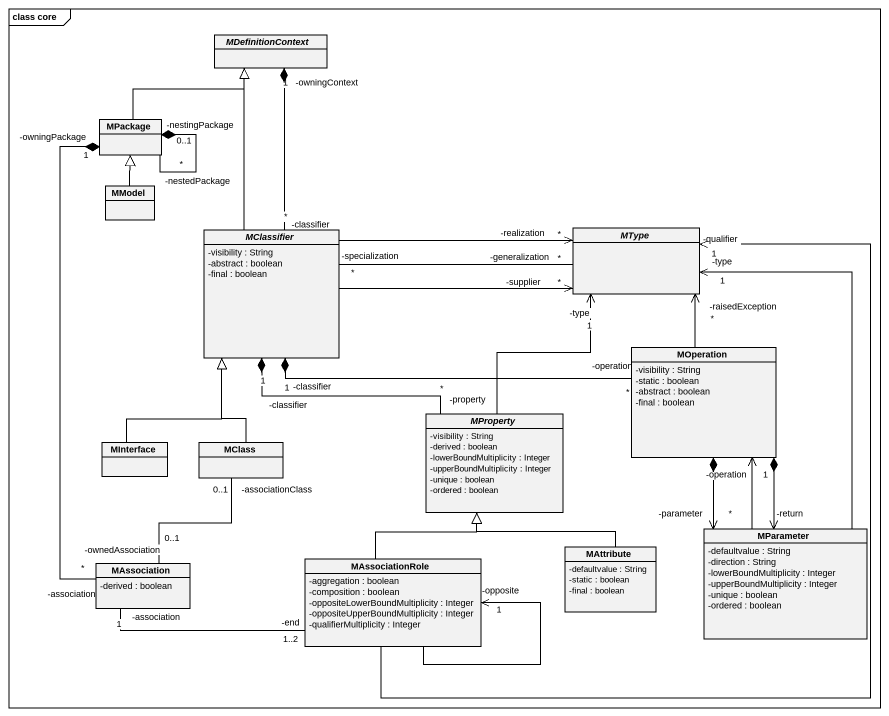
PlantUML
@startuml
mainframe class core
hide circle
hide empty members
skinparam classAttributeIconSize 0
abstract class MDefinitionContext
class MPackage
class MModel
abstract class MClassifier {
  -visibility : String
  -abstract : boolean
  -final : boolean
}
abstract class MType
class MOperation {
  -visibility : String
  -static : boolean
  -abstract : boolean
  -final : boolean
}
abstract class MProperty {
  -visibility : String
  -derived : boolean
  -lowerBoundMultiplicity : Integer
  -upperBoundMultiplicity : Integer
  -unique : boolean
  -ordered : boolean
}
class MInterface
class MClass
class MParameter {
  -defaultvalue : String
  -direction : String
  -lowerBoundMultiplicity : Integer
  -upperBoundMultiplicity : Integer
  -unique : boolean
  -ordered : boolean
}
class MAssociation {
  -derived : boolean
}
class MAssociationRole {
  -aggregation : boolean
  -composition : boolean
  -oppositeLowerBoundMultiplicity : Integer
  -oppositeUpperBoundMultiplicity : Integer
  -qualifierMultiplicity : Integer
}
class MAttribute {
  -defaultvalue : String
  -static : boolean
  -final : boolean
}
MDefinitionContext "-owningContext\n1" *-- "-classifier\n*" MClassifier
MPackage -up-|> MDefinitionContext
MPackage "-nestedPackage\n*" --* "-nestingPackage\n0..1" MPackage
MPackage "-owningPackage\n1" *-- "-association\n*" MAssociation
MModel -up-|> MPackage
MClassifier -up-|> MDefinitionContext
MClassifier -right-> "-supplier\n*" MType
MClassifier -right-> "-realization\n*" MType
MClassifier "-specialization\n*" -right- "-generalization\n*" MType
MClassifier "-classifier\n1" *-right- "-operation\n*" MOperation
MClassifier "-classifier\n1" *-- "-property\n*" MProperty
MOperation -up-> "-raisedException\n*" MType
MOperation *--> "-parameter\n*" MParameter
MOperation *--> "-return" MParameter
MProperty -up-> "-type\n1" MType
MInterface -up-|> MClassifier
MClass -up-|> MClassifier
MClass "-associationClass\n0..1" -- "-ownedAssociation\n0..1" MAssociation
MParameter -up-> "-type\n1" MType
MParameter -up-> "-operation\n1" MOperation
MAssociation "-association\n1" -right- "-end\n1..2" MAssociationRole
MAssociationRole -up-> "-qualifier\n1" MType
MAssociationRole -up-|> MProperty
MAssociationRole --> "-opposite\n1" MAssociationRole
MAttribute -up-|> MProperty
@enduml
